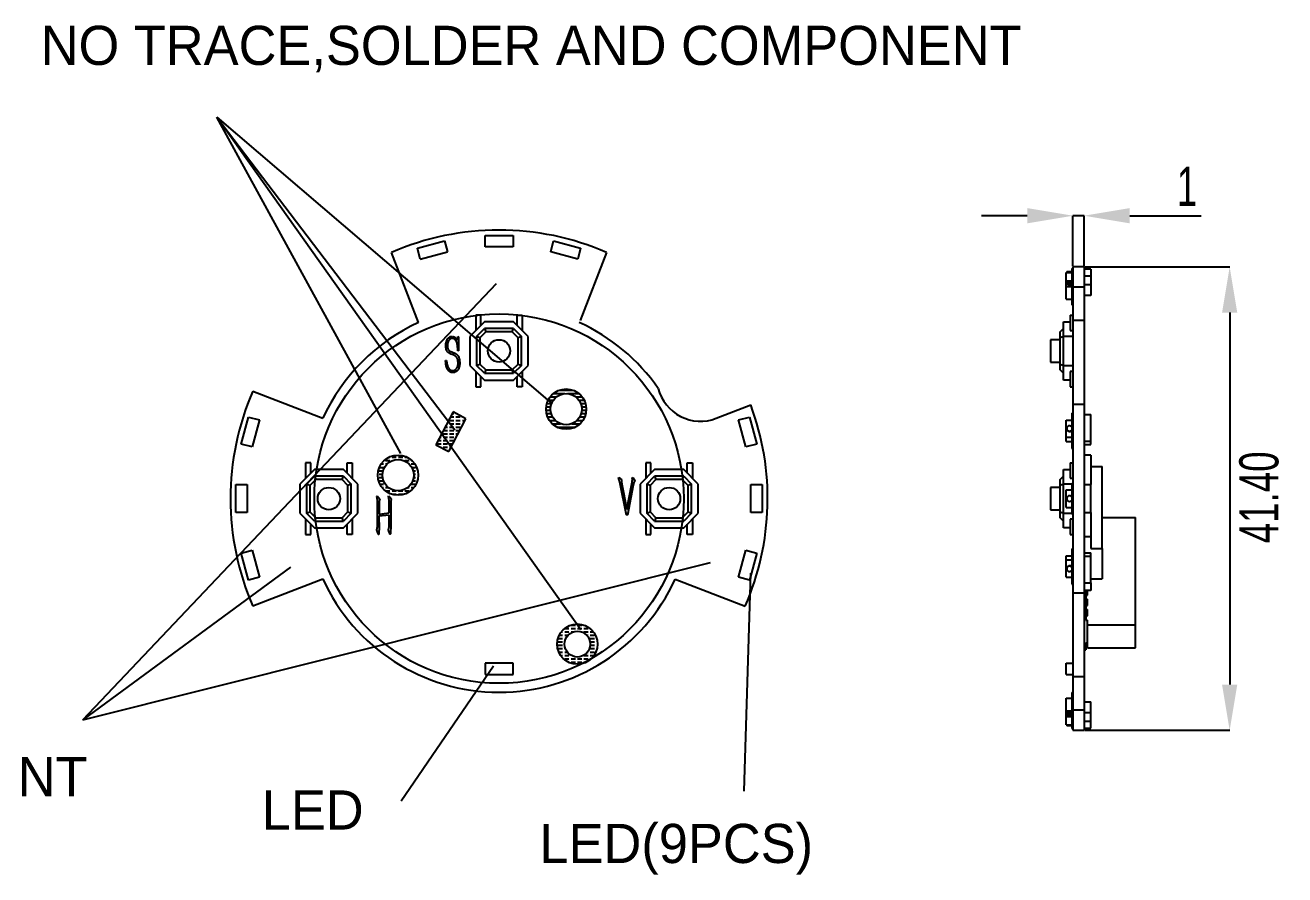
# Model space of a CAD drawing. Header units: millimetres. Extents: x -10 to 434, y 48 to 252.
# Drawn here: x 54.2 to 166.7, y 47.8 to 123.7 of the extents above; entities that cross this region are included whole.
import ezdxf
from ezdxf.lldxf.tags import DXFTag

# ---------------------------------------------------------------- set-up
doc = ezdxf.new("R2010")
doc.units = ezdxf.units.MM
doc.header["$PDSIZE"] = -1
doc.layers.add('PART', color=102, linetype='HIDDEN')
doc.styles.add('SLDTEXTSTYLE0', font='TXT', dxfattribs={"width": 0.7})
tags = doc.linetypes.add('HIDDEN', pattern=[1.905, 1.27, -0.635]).pattern_tags.tags
tags[6:7] = [DXFTag(74, 4), DXFTag(75, 0), DXFTag(340, '0'), DXFTag(46, 1.0), DXFTag(50, 0.0), DXFTag(44, 0.0), DXFTag(45, 0.0)]
tags[4:5] = [DXFTag(74, 4), DXFTag(75, 0), DXFTag(340, '0'), DXFTag(46, 1.0), DXFTag(50, 0.0), DXFTag(44, 0.0), DXFTag(45, 0.0)]
doc.dimstyles.new('SLDDIMSTYLE0', dxfattribs={"dimtxt": 3.5, "dimasz": 4.08, "dimexe": 0, "dimexo": 0.0625, "dimgap": 0.875, "dimtad": 2, "dimrnd": 1e-09, "dimzin": 4, "dimdsep": 46, "dimtxsty": 'SLDTEXTSTYLE0', "dimsah": 1, "dimcen": 0.09, "dimadec": 0, "dimazin": 1, "dimtfac": 1, "dimtofl": 0, "dimtmove": 0, "dimatfit": 3, "dimfxl": 0, "dimfrac": 2, "dimtolj": 1, "dimtzin": 12, "dimarcsym": 0})
doc.dimstyles.new('SLDDIMSTYLE1', dxfattribs={"dimtxt": 3.5, "dimasz": 4.08, "dimexe": 0, "dimexo": 0.0625, "dimgap": 0.875, "dimtad": 2, "dimrnd": 1e-09, "dimzin": 12, "dimdsep": 46, "dimtxsty": 'SLDTEXTSTYLE0', "dimsah": 1, "dimcen": 0.09, "dimadec": 0, "dimazin": 3, "dimtfac": 1, "dimtmove": 0, "dimatfit": 0, "dimfxl": 0, "dimfrac": 2, "dimtolj": 1, "dimtzin": 12, "dimarcsym": 0})
pattern_1 = [(0, (-117.66088, -161.7837), (0, 0.3), [0.381, -0.1905])]

# ---------------------------------------------------------------- blocks, each defined once
blk = doc.blocks.new('*D1')
at = {"color": 0, "linetype": 'ByBlock', "lineweight": -2}
for p, q in [((148.83, 102.12), (161.78, 102.12)), ((161.78, 98.04), (161.78, 64.8)), ((148.83, 60.72), (161.78, 60.72))]:
    blk.add_line(p, q, dxfattribs=at)
at = {"color": 0, "linetype": 'ByBlock'}
for points in [[(161.78, 102.12), (161.1, 98.04), (162.46, 98.04)], [(161.78, 60.72), (161.1, 64.8), (162.46, 64.8)]]:
    blk.add_solid(points, dxfattribs=at)
at = {"layer": 'DEFPOINTS', "color": 0, "linetype": 'ByBlock'}
for p in [(148.77, 102.12), (148.77, 60.72)]:
    blk.add_point(p, dxfattribs=at)
at = {"color": 0, "linetype": 'ByBlock', "insert": (164.41, 81.54), "char_height": 3.5, "attachment_point": 5, "rotation": 90, "style": 'SLDTEXTSTYLE0'}
blk.add_mtext('41.40', dxfattribs=at)
blk = doc.blocks.new('*D2')
at = {"color": 0, "linetype": 'ByBlock', "lineweight": -2}
for p, q in [((143.69, 106.7), (139.61, 106.7)), ((147.77, 102.18), (147.77, 106.7)), ((148.77, 106.7), (147.77, 106.7)), ((148.77, 102.18), (148.77, 106.7)), ((152.85, 106.7), (159.24, 106.7))]:
    blk.add_line(p, q, dxfattribs=at)
at = {"color": 0, "linetype": 'ByBlock'}
for points in [[(147.77, 106.7), (143.69, 107.38), (143.69, 106.02)], [(148.77, 106.7), (152.85, 107.38), (152.85, 106.02)]]:
    blk.add_solid(points, dxfattribs=at)
at = {"layer": 'DEFPOINTS', "color": 0, "linetype": 'ByBlock'}
for p in [(147.77, 102.12), (148.77, 102.12)]:
    blk.add_point(p, dxfattribs=at)
at = {"color": 0, "linetype": 'ByBlock', "insert": (157.96, 109.32), "char_height": 3.5, "attachment_point": 5, "style": 'SLDTEXTSTYLE0'}
blk.add_mtext('1', dxfattribs=at)

msp = doc.modelspace()

# ---------------------------------------------------------------- hatches: boundary and pattern name
at = {"layer": 'PART'}
h = msp.add_hatch(dxfattribs=at)
h.set_pattern_fill('_USER', color=256, scale=0.3, style=0, pattern_type=0)
h.set_pattern_definition([(0, (-117.66088, -161.7837), (0, 0.3), [])])
h.paths.add_polyline_path([(104.297, 89.421, 1), (100.697, 89.421, 1)])
h.paths.add_polyline_path([(103.897, 89.421, -1), (101.097, 89.421, -1)], flags=16)
h = msp.add_hatch(dxfattribs=at)
h.set_pattern_fill('_USER', color=256, scale=0.3, style=0, pattern_type=0)
h.set_pattern_definition(pattern_1)
h.paths.add_polyline_path([(92.016, 85.639), (93.54, 88.566), (92.387, 89.167), (90.863, 86.239)])
h = msp.add_hatch(dxfattribs=at)
h.set_pattern_fill('_USER', color=256, scale=0.3, style=0, pattern_type=0)
h.set_pattern_definition(pattern_1)
h.paths.add_polyline_path([(89.274, 83.518, 1), (85.674, 83.518, 1)])
h.paths.add_polyline_path([(88.874, 83.518, -1), (86.074, 83.518, -1)], flags=16)
h = msp.add_hatch(dxfattribs=at)
h.set_pattern_fill('_USER', color=256, scale=0.3, style=0, pattern_type=0)
h.set_pattern_definition(pattern_1)
h.paths.add_polyline_path([(105.297, 68.421, 1), (101.697, 68.421, 1)])
h.paths.add_polyline_path([(104.647, 68.421, 1), (102.347, 68.421, 1)], flags=16)

# ---------------------------------------------------------------- linework, layer by layer
at = {"lineweight": 25}
for p, q in [((89.315, 97.159), (86.887, 103.413)), ((106.107, 103.413), (103.752, 97.346)), ((148.772, 102.121), (147.772, 102.121)), ((147.772, 102.121), (147.772, 101.687)), ((147.772, 101.687), (147.782, 101.687)), ((147.772, 101.687), (147.772, 101.382)), ((147.782, 101.372), (147.772, 101.372)), ((147.772, 101.372), (147.772, 100.333)), ((147.782, 101.372), (147.782, 101.687)), ((148.772, 102.121), (148.772, 100.333)), ((147.772, 100.333), (148.772, 100.333)), ((147.772, 100.333), (147.772, 97.346)), ((148.772, 100.333), (148.772, 97.346)), ((148.772, 97.346), (147.772, 97.346)), ((147.772, 97.346), (147.772, 89.835)), ((148.772, 97.346), (148.772, 89.835)), ((74.505, 91.03), (80.759, 88.603)), ((115.909, 88.601), (118.988, 89.796)), ((147.772, 89.835), (147.772, 73.006)), ((148.772, 89.835), (147.772, 89.835)), ((148.772, 89.835), (148.772, 73.006)), ((80.759, 74.238), (74.505, 71.811)), ((112.236, 74.238), (118.489, 71.811)), ((147.772, 73.006), (148.772, 73.006)), ((147.772, 73.006), (147.772, 65.495)), ((148.772, 73.006), (148.772, 65.495)), ((148.772, 71.585), (148.773, 71.585)), ((148.772, 65.495), (147.772, 65.495)), ((147.772, 65.495), (147.772, 62.508)), ((148.772, 66.381), (148.773, 66.381)), ((148.772, 65.495), (148.772, 62.508)), ((148.772, 62.508), (147.772, 62.508)), ((147.772, 62.508), (147.772, 60.721)), ((148.772, 62.508), (148.772, 60.721)), ((147.772, 60.721), (148.772, 60.721))]:
    msp.add_line(p, q, dxfattribs=at)
at = {"color": 7, "linetype": 'Continuous', "lineweight": 25}
for p, q in [((92.714, 95.682), (92.775, 95.586)), ((92.775, 95.586), (92.825, 95.894)), ((92.825, 95.894), (92.875, 95.888)), ((92.875, 95.888), (92.875, 94.63)), ((92.815, 94.625), (92.78, 95.158)), ((92.875, 94.63), (92.815, 94.625)), ((91.728, 93.779), (91.798, 93.779)), ((91.748, 93.512), (91.728, 93.779)), ((92.408, 94.257), (92.191, 94.338)), ((92.287, 94.524), (92.463, 94.454)), ((107.154, 83.241), (107.189, 83.301)), ((107.189, 83.301), (107.456, 83.111)), ((108.402, 83.292), (108.457, 83.316)), ((108.407, 83.211), (108.402, 83.292)), ((108.457, 83.316), (108.633, 83.005)), ((107.189, 83.175), (107.154, 83.241)), ((107.873, 79.944), (107.33, 82.738)), ((107.471, 82.723), (107.919, 80.442)), ((107.919, 80.442), (108.367, 82.738)), ((108.492, 82.632), (107.964, 79.949)), ((85.577, 81.614), (85.623, 81.659)), ((85.603, 81.529), (85.577, 81.614)), ((85.623, 81.659), (85.844, 81.362)), ((86.615, 81.624), (86.659, 81.675)), ((86.635, 81.543), (86.615, 81.624)), ((86.659, 81.675), (86.877, 81.373)), ((85.643, 79.279), (85.643, 81.02)), ((86.68, 79.953), (85.773, 79.842)), ((85.779, 81), (85.779, 80.033)), ((85.779, 80.033), (86.68, 80.139)), ((86.68, 80.139), (86.68, 81.03)), ((86.68, 79.379), (86.68, 79.953)), ((86.821, 80.965), (86.821, 78.931)), ((107.964, 79.949), (107.873, 79.944)), ((85.773, 79.842), (85.779, 78.755)), ((86.821, 78.931), (86.8, 78.393)), ((85.673, 78.352), (85.612, 78.538)), ((85.709, 78.246), (85.673, 78.352)), ((86.715, 78.352), (86.655, 78.528)), ((86.745, 78.292), (86.715, 78.352))]:
    msp.add_line(p, q, dxfattribs=at)
at = {"lineweight": 25}
for centre, radius in [((102.497, 89.421), 1.4), ((87.474, 83.518), 1.4), ((103.497, 68.421), 1.15)]:
    msp.add_circle(centre, radius, dxfattribs=at)
for centre, radius, start, end in [((96.497, 81.421), 24, 66.3965, 113.6035), ((96.497, 81.421), 17.3, 114.52923, 155.47077), ((96.497, 81.421), 17.3, 34.7067, 65.50869), ((114.498, 92.236), 3.9, 194.33494, 291.21548), ((96.497, 81.421), 24, 156.3965, 203.6035), ((96.497, 81.421), 24, 336.3965, 20.42479), ((96.497, 81.421), 17.3, 204.49131, 335.47077)]:
    msp.add_arc(centre, radius, start, end, dxfattribs=at)
at = {"color": 7, "linetype": 'Continuous', "lineweight": 25}
for points, knots in [([(91.748, 95.118), (91.748, 95.143), (91.748, 95.192), (91.754, 95.262), (91.762, 95.327), (91.778, 95.406), (91.807, 95.499), (91.851, 95.603), (91.902, 95.695), (91.961, 95.773), (92.028, 95.834), (92.089, 95.876), (92.145, 95.901), (92.193, 95.915), (92.246, 95.922), (92.283, 95.923), (92.302, 95.924)], [0, 0, 0, 0, 0.0693689, 0.1340961, 0.1944034, 0.249753, 0.3566337, 0.4618581, 0.5611715, 0.6488014, 0.7299612, 0.8107132, 0.8528256, 0.897818, 0.9470539, 1, 1, 1, 1]), ([(92.317, 95.738), (92.3, 95.737), (92.265, 95.736), (92.221, 95.725), (92.184, 95.712), (92.153, 95.694), (92.119, 95.671), (92.084, 95.642), (92.048, 95.608), (92.017, 95.569), (91.989, 95.527), (91.959, 95.466), (91.93, 95.388), (91.91, 95.307), (91.902, 95.24), (91.896, 95.183), (91.893, 95.119), (91.89, 95.05), (91.893, 94.979), (91.903, 94.909), (91.921, 94.843), (91.94, 94.801), (91.949, 94.781)], [0, 0, 0, 0, 0.0432019, 0.0886986, 0.1137643, 0.144105, 0.1787282, 0.2188064, 0.2609308, 0.3027924, 0.34585, 0.3897707, 0.475795, 0.5578618, 0.6006951, 0.6490534, 0.703636, 0.7638591, 0.8253717, 0.8849615, 0.9429257, 1, 1, 1, 1]), ([(92.302, 95.924), (92.323, 95.921), (92.366, 95.916), (92.429, 95.899), (92.489, 95.875), (92.546, 95.842), (92.598, 95.805), (92.645, 95.767), (92.683, 95.725), (92.704, 95.696), (92.714, 95.682)], [0, 0, 0, 0, 0.1312445, 0.2610274, 0.3932258, 0.527269, 0.6585223, 0.7808288, 0.8941981, 1, 1, 1, 1]), ([(92.78, 95.158), (92.775, 95.188), (92.767, 95.243), (92.75, 95.317), (92.735, 95.378), (92.711, 95.439), (92.675, 95.505), (92.622, 95.576), (92.559, 95.639), (92.485, 95.689), (92.404, 95.727), (92.345, 95.734), (92.317, 95.738)], [0, 0, 0, 0, 0.11164748, 0.20638386, 0.28315072, 0.34466337, 0.4518832, 0.56032169, 0.6708905, 0.78277924, 0.89382318, 1, 1, 1, 1]), ([(92.191, 94.338), (92.157, 94.353), (92.09, 94.382), (91.999, 94.441), (91.919, 94.513), (91.855, 94.6), (91.806, 94.701), (91.776, 94.796), (91.759, 94.881), (91.752, 94.954), (91.747, 95.034), (91.747, 95.089), (91.748, 95.118)], [0, 0, 0, 0, 0.1141641, 0.226226, 0.3359182, 0.4444773, 0.5589533, 0.6835543, 0.7519007, 0.8279341, 0.9097919, 1, 1, 1, 1]), ([(91.949, 94.781), (91.96, 94.762), (91.98, 94.725), (92.018, 94.676), (92.063, 94.636), (92.126, 94.595), (92.201, 94.559), (92.261, 94.535), (92.287, 94.524)], [0, 0, 0, 0, 0.14871644, 0.2900198, 0.42566196, 0.55895478, 0.80371134, 1, 1, 1, 1]), ([(92.372, 92.682), (92.349, 92.682), (92.304, 92.682), (92.239, 92.693), (92.177, 92.712), (92.119, 92.741), (92.065, 92.777), (92.015, 92.82), (91.969, 92.869), (91.925, 92.923), (91.887, 92.985), (91.852, 93.051), (91.823, 93.124), (91.789, 93.226), (91.76, 93.356), (91.752, 93.461), (91.748, 93.512)], [0, 0, 0, 0, 0.0595616, 0.1165805, 0.1722431, 0.227804, 0.2837967, 0.3407163, 0.3988406, 0.4591705, 0.5219991, 0.5868252, 0.6547177, 0.7255173, 0.8666575, 1, 1, 1, 1]), ([(91.798, 93.779), (91.803, 93.748), (91.81, 93.687), (91.824, 93.599), (91.837, 93.519), (91.854, 93.422), (91.881, 93.313), (91.923, 93.194), (91.977, 93.09), (92.036, 93.017), (92.086, 92.966), (92.126, 92.937), (92.165, 92.912), (92.218, 92.89), (92.284, 92.873), (92.337, 92.873), (92.362, 92.873)], [0, 0, 0, 0, 0.0810465, 0.155922, 0.2258004, 0.2894465, 0.4054238, 0.5110716, 0.6087032, 0.7028468, 0.7480221, 0.7900216, 0.8286416, 0.8657668, 0.9348014, 1, 1, 1, 1]), ([(92.362, 92.873), (92.385, 92.874), (92.429, 92.876), (92.491, 92.889), (92.547, 92.909), (92.597, 92.94), (92.642, 92.978), (92.683, 93.022), (92.72, 93.071), (92.751, 93.127), (92.778, 93.184), (92.8, 93.241), (92.817, 93.297), (92.828, 93.351), (92.836, 93.408), (92.84, 93.469), (92.843, 93.535), (92.841, 93.58), (92.84, 93.603)], [0, 0, 0, 0, 0.0692541, 0.1328478, 0.1936413, 0.2522469, 0.3115568, 0.3717354, 0.4341576, 0.4998082, 0.5653665, 0.6281203, 0.6867457, 0.7425953, 0.7993006, 0.8617367, 0.9278424, 1, 1, 1, 1]), ([(92.84, 93.603), (92.838, 93.64), (92.833, 93.709), (92.817, 93.804), (92.798, 93.883), (92.772, 93.949), (92.741, 94.003), (92.708, 94.051), (92.671, 94.095), (92.629, 94.132), (92.582, 94.167), (92.53, 94.2), (92.472, 94.231), (92.43, 94.248), (92.408, 94.257)], [0, 0, 0, 0, 0.13154062, 0.2455106, 0.34149973, 0.42255423, 0.49470582, 0.56346962, 0.63126908, 0.6970796, 0.76472279, 0.83792601, 0.91594493, 1, 1, 1, 1]), ([(92.463, 94.454), (92.485, 94.444), (92.526, 94.424), (92.585, 94.394), (92.639, 94.363), (92.7, 94.322), (92.768, 94.268), (92.835, 94.194), (92.889, 94.109), (92.923, 94.011), (92.95, 93.904), (92.968, 93.789), (92.98, 93.662), (92.985, 93.527), (92.983, 93.387), (92.965, 93.295), (92.956, 93.251)], [0, 0, 0, 0, 0.0502318, 0.0967182, 0.1395392, 0.1790849, 0.2518459, 0.3206371, 0.3884558, 0.4610159, 0.5380331, 0.6195181, 0.7071392, 0.804875, 0.9041766, 1, 1, 1, 1]), ([(92.956, 93.251), (92.945, 93.206), (92.924, 93.119), (92.878, 93.018), (92.837, 92.948), (92.807, 92.902), (92.778, 92.862), (92.739, 92.816), (92.678, 92.767), (92.608, 92.729), (92.543, 92.704), (92.49, 92.691), (92.432, 92.684), (92.392, 92.682), (92.372, 92.682)], [0, 0, 0, 0, 0.1557019, 0.301585, 0.3691285, 0.43024, 0.4858683, 0.5357563, 0.6339045, 0.744896, 0.804807, 0.8661707, 0.9312209, 1, 1, 1, 1]), ([(107.33, 82.738), (107.327, 82.75), (107.321, 82.776), (107.31, 82.817), (107.297, 82.865), (107.282, 82.916), (107.267, 82.967), (107.253, 83.013), (107.241, 83.052), (107.227, 83.092), (107.211, 83.133), (107.196, 83.162), (107.189, 83.175)], [0, 0, 0, 0, 0.07968552, 0.17349738, 0.28065136, 0.40201394, 0.52182393, 0.62675558, 0.71324812, 0.7854155, 0.90230501, 1, 1, 1, 1]), ([(107.456, 83.111), (107.451, 83.091), (107.443, 83.056), (107.436, 83.001), (107.438, 82.943), (107.445, 82.878), (107.458, 82.803), (107.466, 82.75), (107.471, 82.723)], [0, 0, 0, 0, 0.1497219, 0.2819623, 0.4190473, 0.5912416, 0.7859206, 1, 1, 1, 1]), ([(108.367, 82.738), (108.372, 82.767), (108.383, 82.829), (108.393, 82.91), (108.401, 82.975), (108.405, 83.021), (108.409, 83.06), (108.411, 83.084), (108.412, 83.095)], [0, 0, 0, 0, 0.2454617, 0.5295513, 0.6733961, 0.7982659, 0.9085075, 1, 1, 1, 1]), ([(108.412, 83.095), (108.412, 83.115), (108.412, 83.154), (108.409, 83.192), (108.407, 83.211)], [0, 0, 0, 0, 0.5123005, 1, 1, 1, 1]), ([(108.633, 83.005), (108.624, 82.989), (108.609, 82.962), (108.585, 82.923), (108.562, 82.878), (108.543, 82.833), (108.525, 82.786), (108.514, 82.741), (108.502, 82.689), (108.496, 82.652), (108.492, 82.632)], [0, 0, 0, 0, 0.1313557, 0.2344098, 0.3447175, 0.5025136, 0.6010641, 0.7162225, 0.8493854, 1, 1, 1, 1]), ([(85.643, 81.02), (85.643, 81.052), (85.642, 81.12), (85.637, 81.208), (85.632, 81.281), (85.629, 81.332), (85.624, 81.376), (85.619, 81.424), (85.613, 81.474), (85.606, 81.512), (85.603, 81.529)], [0, 0, 0, 0, 0.1854518, 0.4047735, 0.5174356, 0.6155323, 0.7021206, 0.7754882, 0.8991812, 1, 1, 1, 1]), ([(85.844, 81.362), (85.838, 81.346), (85.827, 81.316), (85.813, 81.27), (85.801, 81.219), (85.79, 81.155), (85.78, 81.079), (85.779, 81.026), (85.779, 81)], [0, 0, 0, 0, 0.1433138, 0.259238, 0.3852683, 0.5713274, 0.7843819, 1, 1, 1, 1]), ([(86.68, 81.03), (86.679, 81.062), (86.679, 81.131), (86.675, 81.22), (86.673, 81.294), (86.669, 81.344), (86.666, 81.386), (86.658, 81.431), (86.649, 81.483), (86.64, 81.523), (86.635, 81.543)], [0, 0, 0, 0, 0.1834302, 0.4030602, 0.5157874, 0.6128147, 0.694009, 0.7612048, 0.8801701, 1, 1, 1, 1]), ([(86.877, 81.373), (86.871, 81.356), (86.86, 81.326), (86.847, 81.281), (86.839, 81.231), (86.831, 81.181), (86.825, 81.131), (86.822, 81.082), (86.821, 81.026), (86.821, 80.986), (86.821, 80.965)], [0, 0, 0, 0, 0.1292702, 0.230196, 0.3400455, 0.4948944, 0.5927366, 0.7100108, 0.8451197, 1, 1, 1, 1]), ([(85.612, 78.538), (85.608, 78.55), (85.6, 78.57), (85.591, 78.598), (85.585, 78.619), (85.584, 78.641), (85.591, 78.669), (85.601, 78.709), (85.614, 78.762), (85.625, 78.826), (85.636, 78.891), (85.639, 78.939), (85.641, 78.972), (85.642, 78.996), (85.641, 79.026), (85.643, 79.064), (85.642, 79.108), (85.643, 79.158), (85.643, 79.216), (85.643, 79.257), (85.643, 79.279)], [0, 0, 0, 0, 0.0496893, 0.0883603, 0.1180196, 0.1369353, 0.1753499, 0.2296035, 0.3021856, 0.3942214, 0.4887055, 0.5664808, 0.5883754, 0.6202048, 0.6609663, 0.7106854, 0.7693422, 0.836954, 0.9135061, 1, 1, 1, 1]), ([(86.655, 78.528), (86.648, 78.544), (86.637, 78.572), (86.624, 78.608), (86.615, 78.633), (86.616, 78.655), (86.628, 78.676), (86.638, 78.707), (86.651, 78.746), (86.66, 78.793), (86.669, 78.841), (86.675, 78.887), (86.678, 78.928), (86.68, 78.96), (86.68, 78.987), (86.68, 79.012), (86.68, 79.047), (86.68, 79.093), (86.68, 79.15), (86.68, 79.217), (86.68, 79.295), (86.68, 79.35), (86.68, 79.379)], [0, 0, 0, 0, 0.0595072, 0.1033724, 0.1336697, 0.1500594, 0.177893, 0.215501, 0.2631918, 0.3204687, 0.3799509, 0.432094, 0.4805258, 0.5253532, 0.5425818, 0.5718703, 0.6123574, 0.665766, 0.7312345, 0.808763, 0.8983515, 1, 1, 1, 1]), ([(85.779, 78.755), (85.778, 78.726), (85.778, 78.662), (85.771, 78.564), (85.766, 78.465), (85.761, 78.381), (85.758, 78.315), (85.75, 78.265), (85.742, 78.238), (85.73, 78.214), (85.713, 78.227), (85.71, 78.239), (85.709, 78.246)], [0, 0, 0, 0, 0.1480742, 0.3311759, 0.5129923, 0.6573886, 0.7696591, 0.8545304, 0.9099039, 0.9382561, 0.9579075, 1, 1, 1, 1]), ([(86.765, 78.246), (86.762, 78.25), (86.75, 78.262), (86.747, 78.28), (86.745, 78.292)], [0, 0, 0, 0, 0.2921926, 1, 1, 1, 1]), ([(86.8, 78.393), (86.8, 78.38), (86.798, 78.357), (86.797, 78.327), (86.793, 78.302), (86.791, 78.279), (86.786, 78.26), (86.781, 78.245), (86.77, 78.238), (86.767, 78.244), (86.765, 78.246)], [0, 0, 0, 0, 0.222757, 0.4055774, 0.5534073, 0.6653835, 0.81639, 0.905887, 0.9496863, 1, 1, 1, 1])]:
    msp.add_open_spline(points, degree=3, knots=knots, dxfattribs=at)
at = {"layer": 'PART'}
for p, q in [((87.732, 85.442), (71.274, 115.501)), ((71.274, 115.501), (101.235, 89.897)), ((103.815, 69.702), (71.274, 115.501)), ((71.274, 115.501), (92.535, 87.574)), ((59.319, 61.661), (96.276, 100.647)), ((117.907, 88.451), (118.873, 88.71)), ((118.554, 86.037), (117.907, 88.451)), ((118.873, 88.71), (119.52, 86.295)), ((119.52, 86.295), (118.554, 86.037)), ((118.997, 82.671), (119.997, 82.671)), ((118.997, 80.171), (118.997, 82.671)), ((119.997, 82.671), (119.997, 80.171)), ((119.997, 80.171), (118.997, 80.171)), ((117.907, 74.39), (118.554, 76.804)), ((118.554, 76.804), (119.52, 76.546)), ((119.52, 76.546), (118.873, 74.131)), ((59.319, 61.661), (115.406, 75.719)), ((77.869, 75.284), (59.319, 61.661)), ((118.873, 74.131), (117.907, 74.39)), ((118.964, 74.762), (118.38, 55.282)), ((96.013, 66.453), (87.75, 54.403))]:
    msp.add_line(p, q, dxfattribs=at)
at = {"layer": 'PART', "lineweight": 25}
for p, q in [((95.247, 103.921), (95.247, 104.921)), ((95.247, 104.921), (97.747, 104.921)), ((97.747, 104.921), (97.747, 103.921)), ((89.208, 103.796), (91.622, 104.443)), ((89.466, 102.83), (89.208, 103.796)), ((91.622, 104.443), (91.881, 103.477)), ((97.747, 103.921), (95.247, 103.921)), ((101.113, 103.477), (101.372, 104.443)), ((101.372, 104.443), (103.787, 103.796)), ((103.787, 103.796), (103.528, 102.83)), ((89.466, 102.83), (91.881, 103.477)), ((103.528, 102.83), (101.113, 103.477)), ((147.172, 100.879), (147.172, 101.621)), ((147.172, 101.621), (147.672, 101.621)), ((147.222, 101.721), (147.222, 101.621)), ((147.222, 101.721), (147.672, 101.721)), ((147.672, 101.971), (147.672, 101.382)), ((147.672, 101.971), (147.772, 101.971)), ((147.672, 101.382), (147.772, 101.382)), ((147.672, 101.382), (147.672, 100.548)), ((147.772, 101.382), (147.772, 101.372)), ((149.372, 101.921), (148.772, 101.921)), ((149.372, 101.303), (148.772, 101.303)), ((149.372, 101.921), (149.372, 101.303)), ((149.372, 101.303), (149.372, 100.531)), ((147.172, 100.385), (147.172, 100.879)), ((147.172, 100.879), (147.672, 100.879)), ((147.172, 100.385), (147.672, 100.385)), ((147.172, 99.243), (147.172, 100.385)), ((147.222, 100.727), (147.222, 100.632)), ((147.672, 100.548), (147.772, 100.548)), ((147.672, 100.548), (147.672, 98.741)), ((149.372, 100.531), (148.772, 100.531)), ((149.372, 100.531), (149.372, 99.58)), ((147.172, 99.243), (147.672, 99.243)), ((149.372, 99.58), (148.772, 99.58)), ((147.672, 98.741), (147.772, 98.741)), ((95.197, 97.221), (93.897, 95.921)), ((94.872, 97.821), (94.422, 97.821)), ((94.422, 97.821), (94.422, 96.446)), ((94.872, 96.896), (94.872, 97.821)), ((97.797, 97.221), (95.197, 97.221)), ((99.097, 95.921), (97.797, 97.221)), ((98.122, 97.821), (98.572, 97.821)), ((98.122, 96.896), (98.122, 97.821)), ((98.572, 97.821), (98.572, 96.446)), ((146.922, 95.921), (146.922, 97.221)), ((146.922, 97.221), (147.522, 97.221)), ((147.522, 97.821), (147.522, 96.446)), ((147.522, 97.821), (147.772, 97.821)), ((93.897, 95.921), (93.897, 93.321)), ((94.497, 95.921), (95.197, 96.621)), ((94.497, 95.921), (94.497, 93.321)), ((94.797, 95.796), (94.497, 95.921)), ((95.321, 96.321), (94.797, 95.796)), ((94.797, 95.796), (94.797, 93.445)), ((95.197, 96.621), (95.321, 96.321)), ((97.797, 96.621), (95.197, 96.621)), ((97.673, 96.321), (95.321, 96.321)), ((97.673, 96.321), (97.797, 96.621)), ((98.197, 95.796), (97.673, 96.321)), ((97.797, 96.621), (98.497, 95.921)), ((98.497, 95.921), (98.197, 95.796)), ((98.197, 93.445), (98.197, 95.796)), ((98.497, 93.321), (98.497, 95.921)), ((99.097, 93.321), (99.097, 95.921)), ((146.622, 96.321), (146.922, 96.621)), ((146.622, 95.796), (146.622, 96.321)), ((146.922, 95.921), (146.622, 95.796)), ((146.622, 93.445), (146.622, 95.796)), ((146.922, 93.321), (146.922, 95.921)), ((147.772, 95.921), (146.922, 95.921)), ((147.522, 96.446), (147.772, 96.446)), ((146.622, 95.621), (145.772, 95.621)), ((145.772, 95.621), (145.772, 93.621)), ((94.497, 93.321), (94.797, 93.445)), ((94.797, 93.445), (95.321, 92.921)), ((97.673, 92.921), (98.197, 93.445)), ((98.197, 93.445), (98.497, 93.321)), ((145.772, 93.621), (146.622, 93.621)), ((146.622, 93.445), (146.922, 93.321)), ((146.622, 92.921), (146.622, 93.445)), ((93.897, 93.321), (95.197, 92.021)), ((94.422, 92.796), (94.422, 91.421)), ((95.197, 92.621), (94.497, 93.321)), ((94.872, 91.421), (94.872, 92.346)), ((95.321, 92.921), (95.197, 92.621)), ((95.197, 92.621), (97.797, 92.621)), ((95.321, 92.921), (97.673, 92.921)), ((97.797, 92.621), (97.673, 92.921)), ((98.497, 93.321), (97.797, 92.621)), ((97.797, 92.021), (99.097, 93.321)), ((98.122, 91.421), (98.122, 92.346)), ((98.572, 92.796), (98.572, 91.421)), ((146.922, 92.621), (146.622, 92.921)), ((146.922, 93.321), (147.772, 93.321)), ((146.922, 92.021), (146.922, 93.321)), ((147.772, 92.796), (147.522, 92.796)), ((147.522, 92.796), (147.522, 91.421)), ((94.422, 91.421), (94.872, 91.421)), ((95.197, 92.021), (97.797, 92.021)), ((98.572, 91.421), (98.122, 91.421)), ((147.522, 92.021), (146.922, 92.021)), ((147.522, 91.421), (147.772, 91.421)), ((92.387, 89.167), (90.863, 86.239)), ((93.54, 88.566), (92.387, 89.167)), ((147.672, 89.055), (147.772, 89.055)), ((147.672, 89.055), (147.672, 86.487)), ((148.772, 88.944), (149.372, 88.944)), ((149.372, 86.567), (149.372, 88.944)), ((73.474, 86.295), (74.121, 88.71)), ((74.121, 88.71), (75.087, 88.451)), ((75.087, 88.451), (74.44, 86.037)), ((92.016, 85.639), (93.54, 88.566)), ((147.172, 86.902), (147.172, 88.423)), ((147.172, 88.423), (147.672, 88.423)), ((147.172, 86.902), (147.672, 86.902)), ((147.172, 86.531), (147.172, 86.902)), ((147.222, 87.694), (147.222, 87.663)), ((74.44, 86.037), (73.474, 86.295)), ((90.863, 86.239), (92.016, 85.639)), ((147.172, 86.531), (147.672, 86.531)), ((147.672, 86.487), (147.772, 86.487)), ((147.672, 86.487), (147.672, 85.9)), ((147.672, 85.9), (147.772, 85.9)), ((148.772, 86.567), (149.372, 86.567)), ((148.772, 86.258), (149.372, 86.258)), ((149.372, 86.258), (149.372, 86.567)), ((79.672, 84.621), (79.222, 84.621)), ((79.222, 84.621), (79.222, 83.246)), ((79.672, 83.696), (79.672, 84.621)), ((82.922, 84.621), (83.372, 84.621)), ((82.922, 83.696), (82.922, 84.621)), ((83.372, 84.621), (83.372, 83.246)), ((109.622, 84.621), (109.622, 83.246)), ((110.072, 84.621), (109.622, 84.621)), ((110.072, 83.696), (110.072, 84.621)), ((113.322, 84.621), (113.772, 84.621)), ((113.322, 83.696), (113.322, 84.621)), ((113.772, 84.621), (113.772, 83.246)), ((147.522, 84.621), (147.772, 84.621)), ((147.522, 84.621), (147.522, 83.246)), ((149.372, 85.311), (148.772, 85.311)), ((149.372, 85.311), (149.372, 82.671)), ((79.997, 84.021), (78.697, 82.721)), ((79.297, 82.721), (79.997, 83.421)), ((82.597, 84.021), (79.997, 84.021)), ((79.997, 83.421), (80.121, 83.121)), ((82.597, 83.421), (79.997, 83.421)), ((82.473, 83.121), (82.597, 83.421)), ((83.897, 82.721), (82.597, 84.021)), ((82.597, 83.421), (83.297, 82.721)), ((110.397, 84.021), (109.097, 82.721)), ((109.697, 82.721), (110.397, 83.421)), ((112.997, 84.021), (110.397, 84.021)), ((110.397, 83.421), (110.521, 83.121)), ((112.997, 83.421), (110.397, 83.421)), ((112.873, 83.121), (112.997, 83.421)), ((114.297, 82.721), (112.997, 84.021)), ((112.997, 83.421), (113.697, 82.721)), ((146.622, 83.121), (146.922, 83.421)), ((146.922, 82.721), (146.922, 84.021)), ((146.922, 84.021), (147.522, 84.021)), ((149.372, 84.288), (150.372, 84.288)), ((150.372, 76.975), (150.372, 84.288)), ((72.997, 82.671), (73.997, 82.671)), ((72.997, 80.171), (72.997, 82.671)), ((73.997, 82.671), (73.997, 80.171)), ((78.697, 82.721), (78.697, 80.121)), ((79.597, 82.596), (79.297, 82.721)), ((79.297, 82.721), (79.297, 80.121)), ((80.121, 83.121), (79.597, 82.596)), ((79.597, 82.596), (79.597, 80.245)), ((82.473, 83.121), (80.121, 83.121)), ((82.997, 82.596), (82.473, 83.121)), ((83.297, 82.721), (82.997, 82.596)), ((82.997, 80.245), (82.997, 82.596)), ((83.297, 80.121), (83.297, 82.721)), ((83.897, 80.121), (83.897, 82.721)), ((109.097, 82.721), (109.097, 80.121)), ((109.697, 82.721), (109.697, 80.121)), ((109.997, 82.596), (109.697, 82.721)), ((110.521, 83.121), (109.997, 82.596)), ((109.997, 82.596), (109.997, 80.245)), ((112.873, 83.121), (110.521, 83.121)), ((113.397, 82.596), (112.873, 83.121)), ((113.697, 82.721), (113.397, 82.596)), ((113.397, 80.245), (113.397, 82.596)), ((113.697, 80.121), (113.697, 82.721)), ((114.297, 80.121), (114.297, 82.721)), ((146.622, 82.421), (145.772, 82.421)), ((145.772, 82.421), (145.772, 80.421)), ((146.622, 82.596), (146.622, 83.121)), ((146.922, 82.721), (146.622, 82.596)), ((146.622, 80.245), (146.622, 82.596)), ((147.672, 82.721), (146.922, 82.721)), ((146.922, 80.121), (146.922, 82.721)), ((147.172, 80.621), (147.172, 82.221)), ((147.172, 82.221), (147.672, 82.221)), ((147.522, 83.246), (147.772, 83.246)), ((147.672, 82.771), (147.772, 82.771)), ((147.672, 82.771), (147.672, 80.071)), ((148.772, 82.671), (149.372, 82.671)), ((149.372, 80.171), (149.372, 82.671)), ((73.997, 80.171), (72.997, 80.171)), ((78.697, 80.121), (79.997, 78.821)), ((79.297, 80.121), (79.597, 80.245)), ((79.997, 79.421), (79.297, 80.121)), ((79.597, 80.245), (80.121, 79.721)), ((82.473, 79.721), (82.997, 80.245)), ((83.297, 80.121), (82.597, 79.421)), ((82.597, 78.821), (83.897, 80.121)), ((82.997, 80.245), (83.297, 80.121)), ((109.097, 80.121), (110.397, 78.821)), ((109.697, 80.121), (109.997, 80.245)), ((110.397, 79.421), (109.697, 80.121)), ((109.997, 80.245), (110.521, 79.721)), ((112.873, 79.721), (113.397, 80.245)), ((113.697, 80.121), (112.997, 79.421)), ((112.997, 78.821), (114.297, 80.121)), ((113.397, 80.245), (113.697, 80.121)), ((145.772, 80.421), (146.622, 80.421)), ((146.622, 80.245), (146.922, 80.121)), ((146.622, 79.721), (146.622, 80.245)), ((146.922, 80.121), (147.672, 80.121)), ((146.922, 78.821), (146.922, 80.121)), ((147.172, 80.621), (147.672, 80.621)), ((147.672, 80.071), (147.772, 80.071)), ((148.772, 80.171), (149.372, 80.171)), ((149.372, 80.171), (149.372, 77.998)), ((79.222, 79.596), (79.222, 78.221)), ((79.672, 78.221), (79.672, 79.146)), ((80.121, 79.721), (79.997, 79.421)), ((79.997, 79.421), (82.597, 79.421)), ((79.997, 78.821), (82.597, 78.821)), ((80.121, 79.721), (82.473, 79.721)), ((82.597, 79.421), (82.473, 79.721)), ((82.922, 78.221), (82.922, 79.146)), ((83.372, 79.596), (83.372, 78.221)), ((109.622, 79.596), (109.622, 78.221)), ((110.072, 78.221), (110.072, 79.146)), ((110.521, 79.721), (110.397, 79.421)), ((110.397, 79.421), (112.997, 79.421)), ((110.397, 78.821), (112.997, 78.821)), ((110.521, 79.721), (112.873, 79.721)), ((112.997, 79.421), (112.873, 79.721)), ((113.322, 78.221), (113.322, 79.146)), ((113.772, 79.596), (113.772, 78.221)), ((146.922, 79.421), (146.622, 79.721)), ((147.522, 78.821), (146.922, 78.821)), ((147.772, 79.596), (147.522, 79.596)), ((147.522, 79.596), (147.522, 78.221)), ((150.372, 79.726), (153.372, 79.726)), ((153.372, 70.145), (153.372, 79.726)), ((79.222, 78.221), (79.672, 78.221)), ((83.372, 78.221), (82.922, 78.221)), ((109.622, 78.221), (110.072, 78.221)), ((113.772, 78.221), (113.322, 78.221)), ((147.522, 78.221), (147.772, 78.221)), ((149.372, 77.998), (148.772, 77.998)), ((149.372, 77.998), (149.372, 76.975)), ((73.474, 76.546), (74.44, 76.804)), ((74.121, 74.131), (73.474, 76.546)), ((74.44, 76.804), (75.087, 74.39)), ((147.672, 76.941), (147.672, 76.354)), ((147.672, 76.941), (147.772, 76.941)), ((148.772, 76.583), (149.372, 76.583)), ((149.372, 76.975), (150.372, 76.975)), ((149.372, 76.274), (149.372, 76.583)), ((150.372, 76.975), (150.372, 74.247)), ((147.172, 75.939), (147.172, 76.31)), ((147.172, 76.31), (147.672, 76.31)), ((147.172, 74.418), (147.172, 75.939)), ((147.172, 75.939), (147.672, 75.939)), ((147.672, 76.354), (147.772, 76.354)), ((147.672, 76.354), (147.672, 73.786)), ((148.772, 76.274), (149.372, 76.274)), ((149.372, 73.897), (149.372, 76.274)), ((75.087, 74.39), (74.121, 74.131)), ((147.172, 74.418), (147.672, 74.418)), ((147.222, 75.178), (147.222, 75.147)), ((147.672, 73.786), (147.772, 73.786)), ((148.772, 73.897), (149.372, 73.897)), ((149.372, 73.224), (148.772, 73.224)), ((148.922, 73.224), (148.922, 73.045)), ((149.072, 72.796), (149.072, 73.224)), ((149.372, 74.247), (150.372, 74.247)), ((149.372, 73.897), (149.372, 73.224)), ((148.772, 73.045), (148.922, 73.045)), ((148.772, 72.481), (148.922, 72.481)), ((148.772, 72.116), (148.922, 72.116)), ((148.922, 73.045), (148.922, 72.481)), ((148.922, 72.796), (149.072, 72.796)), ((148.922, 72.481), (148.922, 72.116)), ((148.922, 72.431), (149.072, 72.431)), ((148.922, 72.116), (148.922, 71.553)), ((149.072, 71.868), (149.072, 72.431)), ((148.772, 71.553), (148.922, 71.553)), ((148.772, 71.187), (148.922, 71.187)), ((148.922, 71.868), (149.072, 71.868)), ((148.922, 71.553), (148.922, 71.187)), ((148.922, 71.502), (149.072, 71.502)), ((148.922, 71.187), (148.922, 70.573)), ((148.922, 70.939), (149.072, 70.939)), ((149.072, 70.939), (149.072, 71.502)), ((148.922, 70.573), (149.072, 70.573)), ((149.072, 70.145), (149.072, 70.573)), ((149.072, 70.145), (153.372, 70.145)), ((149.072, 68.099), (149.072, 70.145)), ((153.372, 68.099), (153.372, 70.145)), ((148.772, 67.913), (148.922, 67.913)), ((148.922, 68.527), (149.072, 68.527)), ((148.922, 68.527), (148.922, 67.913)), ((149.072, 68.099), (153.372, 68.099)), ((95.247, 66.721), (95.247, 65.721)), ((97.747, 66.721), (95.247, 66.721)), ((97.747, 65.721), (97.747, 66.721)), ((147.172, 65.721), (147.172, 66.721)), ((147.172, 66.721), (147.772, 66.721)), ((95.247, 65.721), (97.747, 65.721)), ((147.172, 65.721), (147.772, 65.721)), ((147.172, 62.456), (147.172, 63.598)), ((147.172, 63.598), (147.672, 63.598)), ((147.672, 64.1), (147.672, 62.293)), ((147.672, 64.1), (147.772, 64.1)), ((148.772, 63.261), (149.372, 63.261)), ((149.372, 62.31), (149.372, 63.261)), ((147.172, 62.456), (147.672, 62.456)), ((147.172, 61.962), (147.172, 62.456)), ((147.172, 61.962), (147.672, 61.962)), ((147.172, 61.221), (147.172, 61.962)), ((147.222, 62.209), (147.222, 62.114)), ((147.672, 62.293), (147.772, 62.293)), ((147.672, 62.293), (147.672, 61.459)), ((148.772, 62.31), (149.372, 62.31)), ((149.372, 61.538), (149.372, 62.31)), ((147.172, 61.221), (147.672, 61.221)), ((147.222, 61.221), (147.222, 61.121)), ((147.672, 61.121), (147.222, 61.121)), ((147.672, 61.459), (147.772, 61.459)), ((147.672, 61.459), (147.672, 60.871)), ((147.672, 60.871), (147.772, 60.871)), ((148.772, 61.538), (149.372, 61.538)), ((148.772, 60.921), (149.372, 60.921)), ((149.372, 60.921), (149.372, 61.538))]:
    msp.add_line(p, q, dxfattribs=at)
at = {"layer": 'PART', "lineweight": 25, "flags": 128}
for points in [[(147.672, 100.773), (147.594, 100.794), (147.496, 100.804), (147.393, 100.8), (147.304, 100.784), (147.243, 100.758), (147.222, 100.727), (147.243, 100.696), (147.304, 100.67), (147.393, 100.654), (147.496, 100.65), (147.594, 100.66), (147.672, 100.681)], [(147.222, 100.632), (147.243, 100.601), (147.304, 100.575), (147.393, 100.559), (147.496, 100.555), (147.594, 100.564), (147.672, 100.585)], [(147.672, 87.836), (147.594, 87.901), (147.496, 87.93), (147.393, 87.919), (147.304, 87.869), (147.243, 87.79), (147.222, 87.694), (147.243, 87.597), (147.304, 87.518), (147.393, 87.468), (147.496, 87.457), (147.594, 87.486), (147.672, 87.551)], [(147.672, 75.29), (147.594, 75.355), (147.496, 75.384), (147.393, 75.373), (147.304, 75.323), (147.243, 75.244), (147.222, 75.147), (147.243, 75.051), (147.304, 74.972), (147.393, 74.922), (147.496, 74.911), (147.594, 74.94), (147.672, 75.005)], [(147.672, 62.256), (147.594, 62.277), (147.496, 62.286), (147.393, 62.282), (147.304, 62.266), (147.243, 62.24), (147.222, 62.209)], [(147.672, 62.16), (147.594, 62.181), (147.496, 62.191), (147.393, 62.187), (147.304, 62.171), (147.243, 62.145), (147.222, 62.114), (147.243, 62.083), (147.304, 62.057), (147.393, 62.041), (147.496, 62.037), (147.594, 62.047), (147.672, 62.068)]]:
    msp.add_lwpolyline(points, dxfattribs=at)
at = {"layer": 'PART'}
msp.add_circle((96.497, 81.421), 16.5, dxfattribs=at)
at = {"layer": 'PART', "lineweight": 25}
for centre, radius in [((96.497, 94.621), 1), ((102.497, 89.421), 1.8), ((87.474, 83.518), 1.8), ((81.297, 81.421), 1), ((111.697, 81.421), 1), ((103.497, 68.421), 1.8)]:
    msp.add_circle(centre, radius, dxfattribs=at)
for centre, radius, start, end in [((147.473, 87.674), 0.251, 182.55625, 322.26456), ((147.472, 81.421), 0.25, 36.8699, 323.1301), ((147.473, 75.167), 0.251, 37.73544, 177.44375)]:
    msp.add_arc(centre, radius, start, end, dxfattribs=at)

# ---------------------------------------------------------------- texts
at = {"layer": 'PART'}
for s, p in [('NO TRACE,SOLDER AND COMPONENT', (55.549, 120.173)), ('NO SOLDER AND COMPONENT', (-10.741, 54.827)), ('LED ', (75.3, 51.852)), ('LED(9PCS)', (100.109, 48.863))]:
    msp.add_text(s, height=3.5, dxfattribs=at).set_placement(p)

# ---------------------------------------------------------------- dimensions: what is measured, and where the dimension line sits
dim = msp.add_linear_dim(base=(147.772, 106.699), p1=(148.772, 102.121), p2=(147.772, 102.121), dimstyle='SLDDIMSTYLE1', dxfattribs=at)
dim.commit()
dim.dimension.update_dxf_attribs({"geometry": '*D2', "text_midpoint": (157.963, 109.324)})
dim = msp.add_linear_dim(base=(161.784, 60.721), p1=(148.772, 102.121), p2=(148.772, 60.721), angle=90, dimstyle='SLDDIMSTYLE0', dxfattribs=at)
dim.commit()
dim.dimension.update_dxf_attribs({"geometry": '*D1', "text_midpoint": (164.409, 81.543)})

doc.saveas('drawing.dxf')
